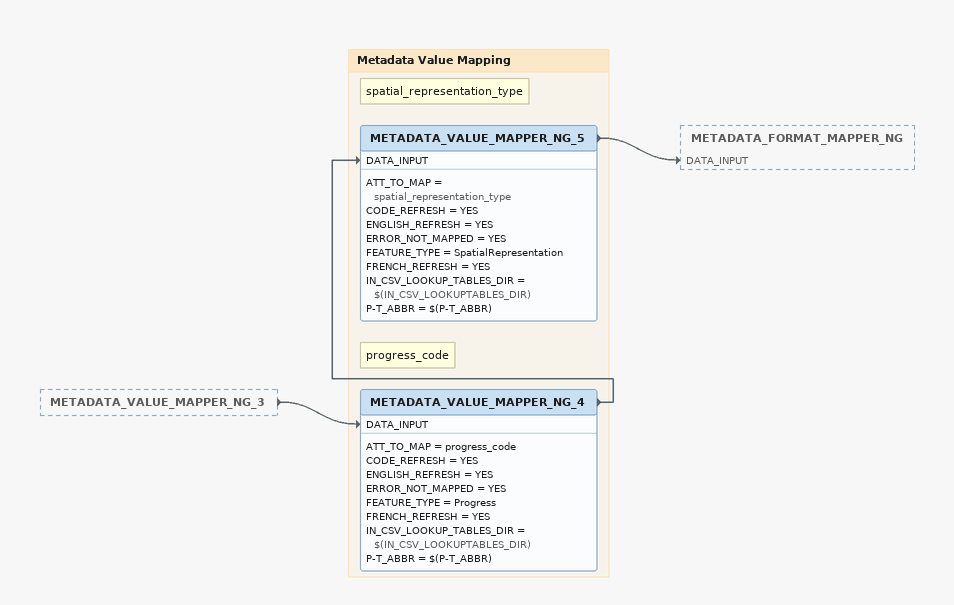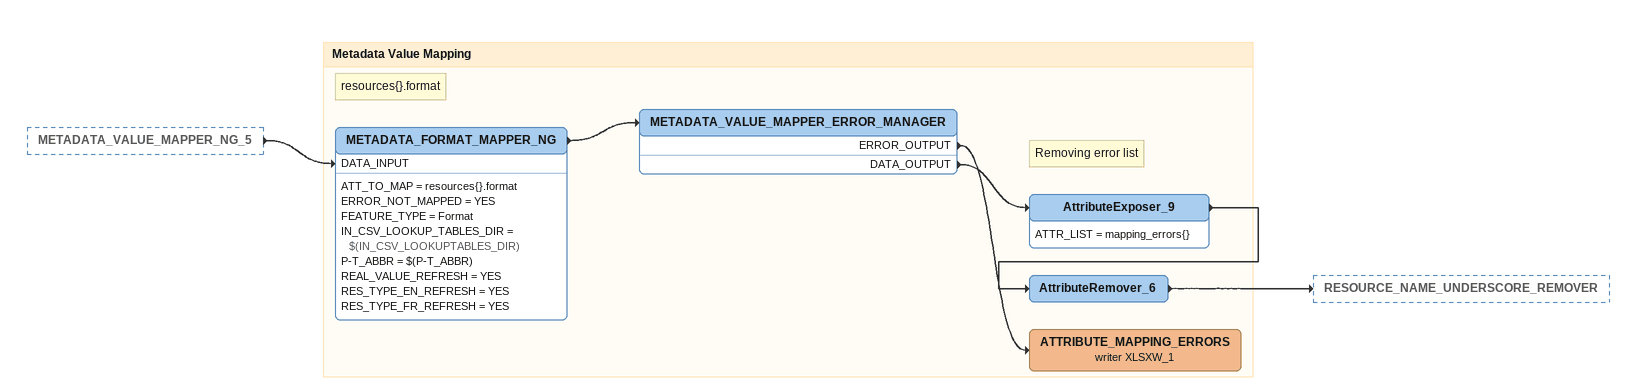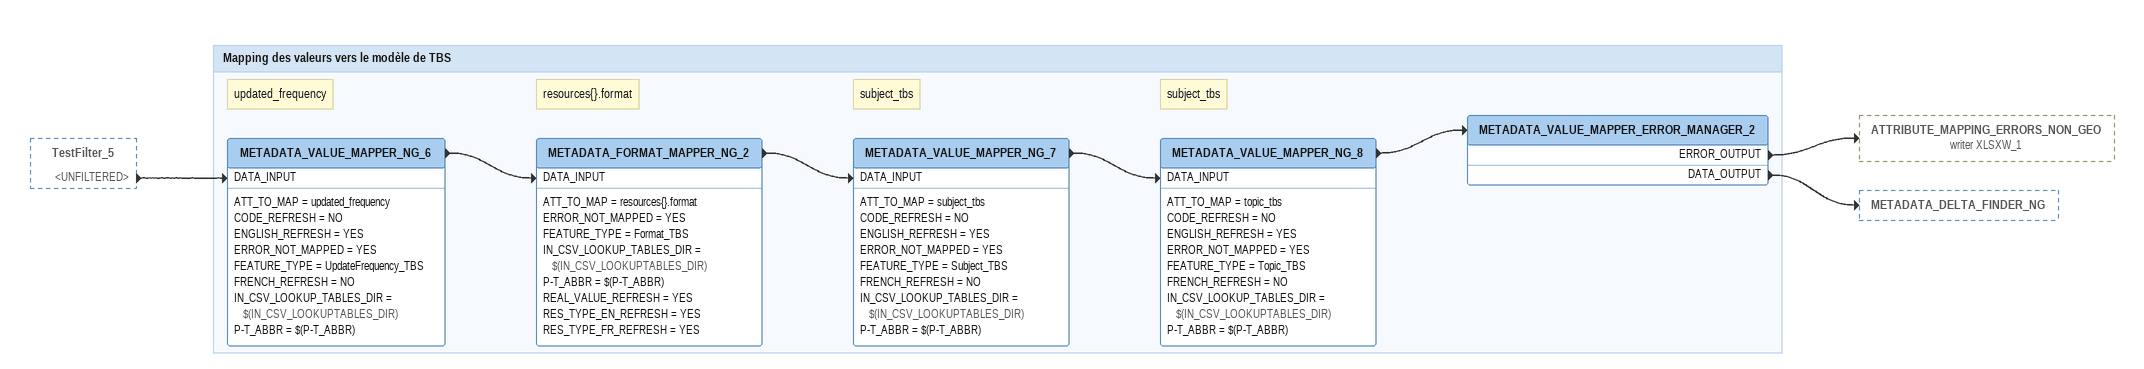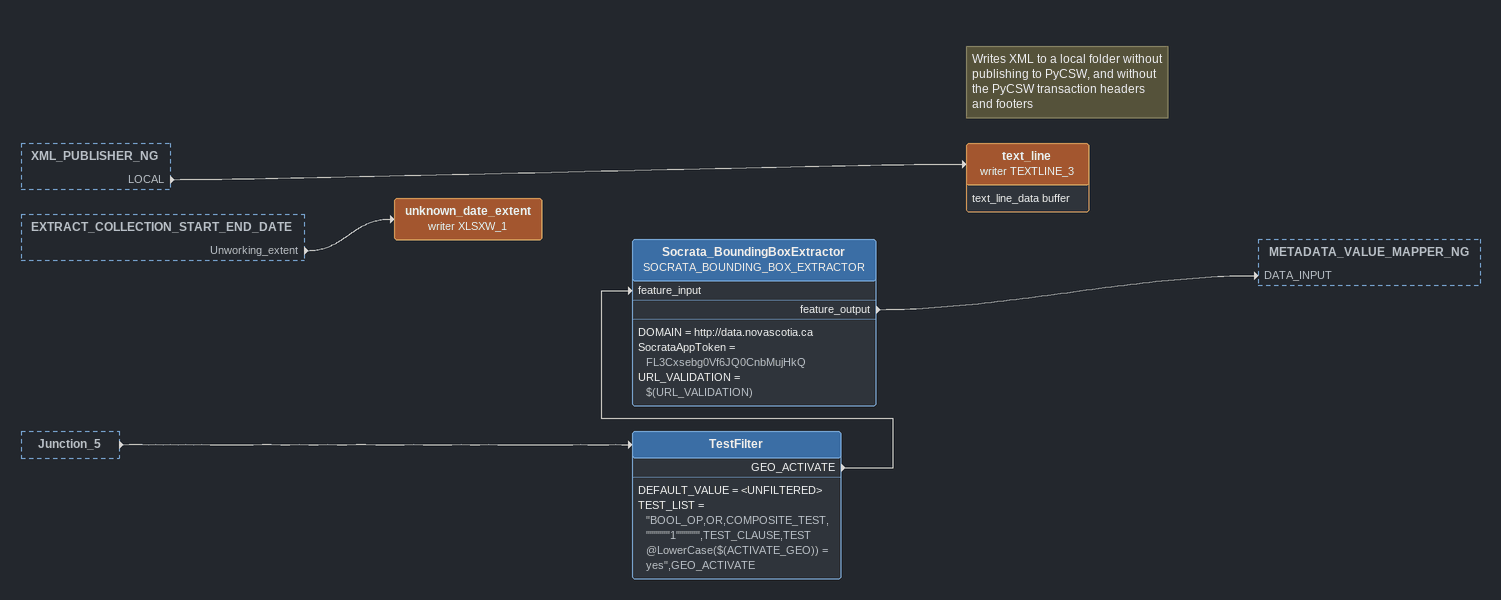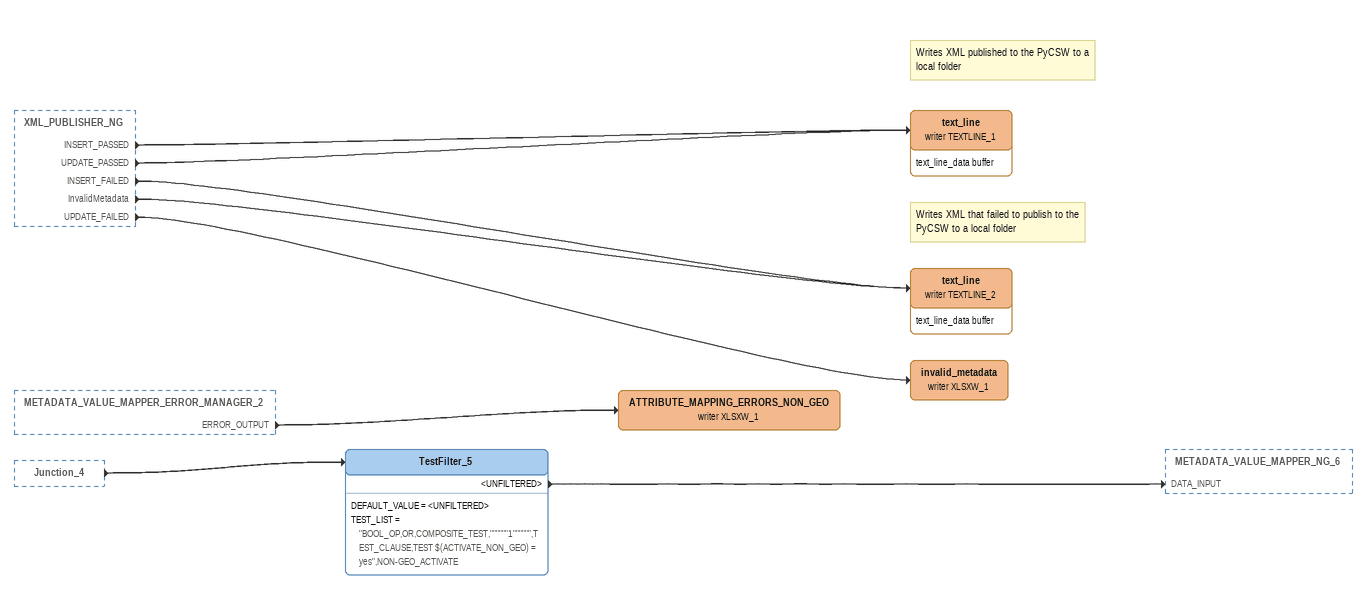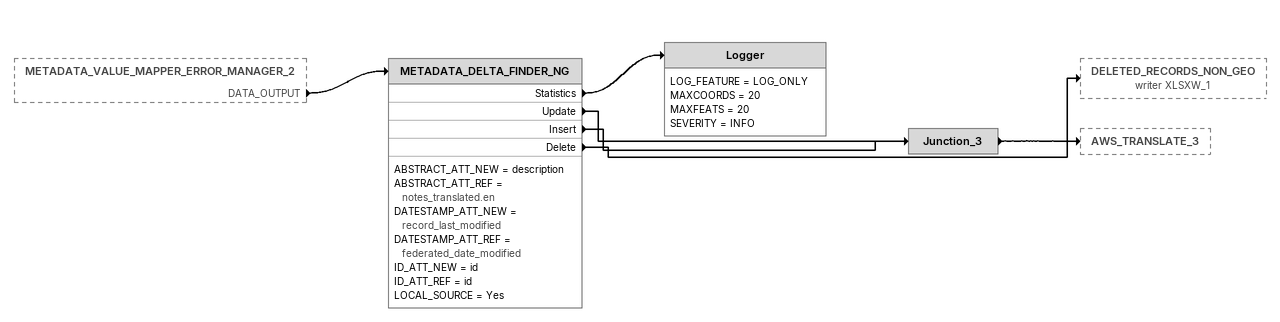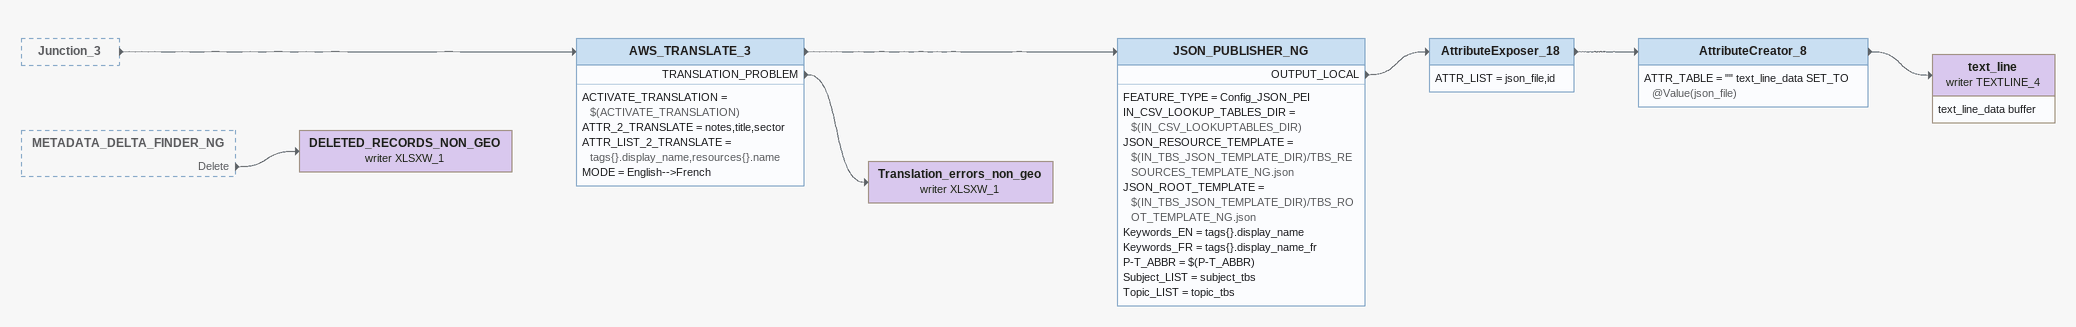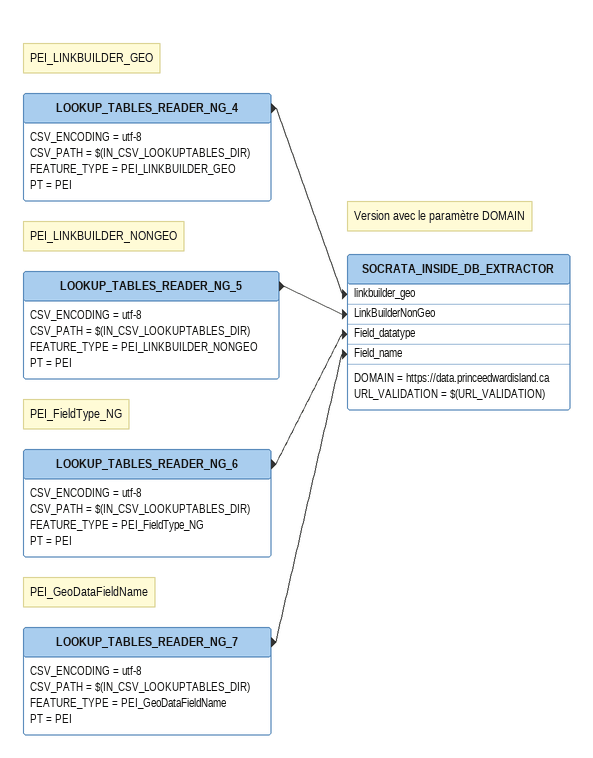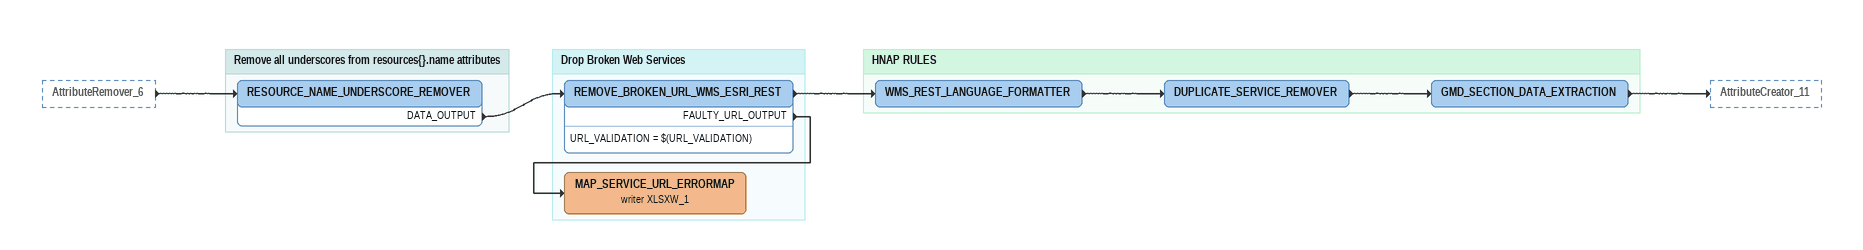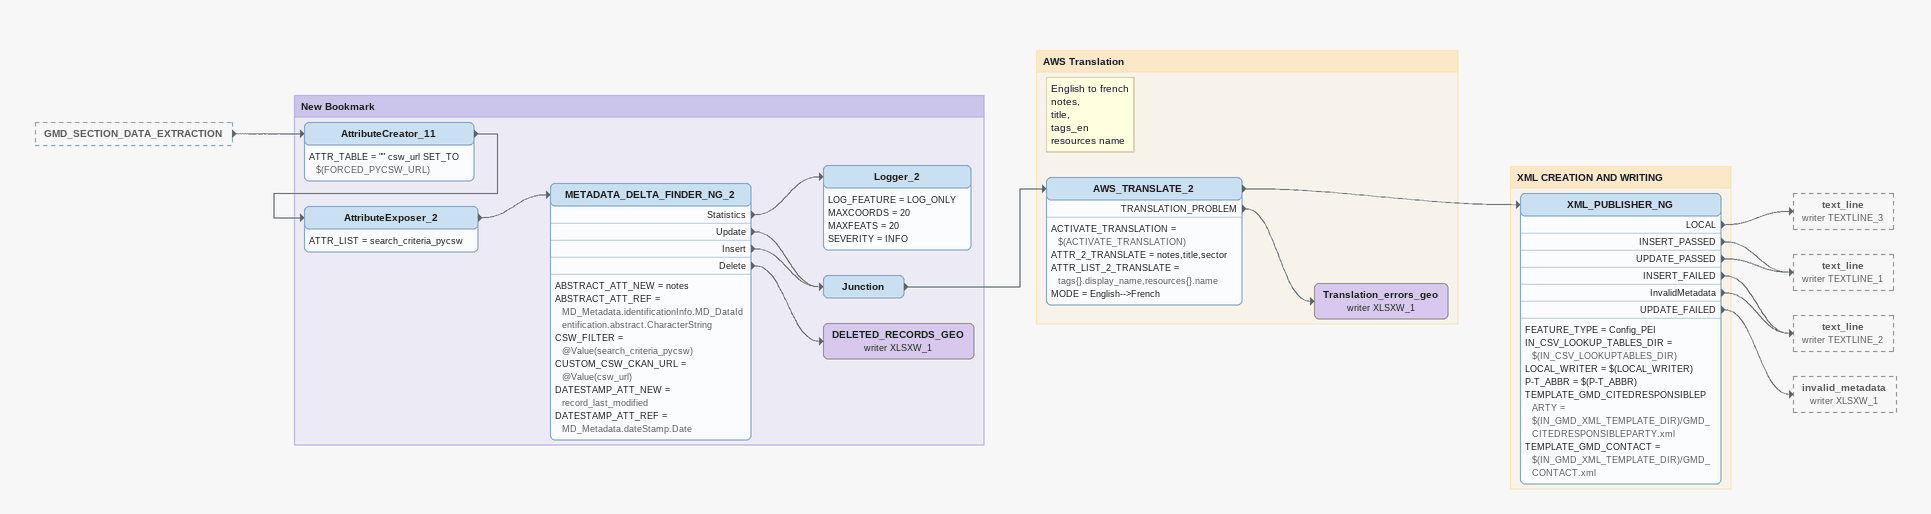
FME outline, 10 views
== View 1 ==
METADATA_VALUE_MAPPER_NG_3 [outside]
    -> METADATA_VALUE_MAPPER_NG_4 [DATA_INPUT]

Bookmark: Metadata Value Mapping
Note: progress_code
METADATA_VALUE_MAPPER_NG_4
    ATT_TO_MAP = progress_code
    CODE_REFRESH = YES
    ENGLISH_REFRESH = YES
    ERROR_NOT_MAPPED = YES
    FEATURE_TYPE = Progress
    FRENCH_REFRESH = YES
    IN_CSV_LOOKUP_TABLES_DIR = $(IN_CSV_LOOKUPTABLES_DIR)
    P-T_ABBR = $(P-T_ABBR)
    -> METADATA_VALUE_MAPPER_NG_5 [DATA_INPUT]
Note: spatial_representation_type
METADATA_VALUE_MAPPER_NG_5
    ATT_TO_MAP = spatial_representation_type
    CODE_REFRESH = YES
    ENGLISH_REFRESH = YES
    ERROR_NOT_MAPPED = YES
    FEATURE_TYPE = SpatialRepresentation
    FRENCH_REFRESH = YES
    IN_CSV_LOOKUP_TABLES_DIR = $(IN_CSV_LOOKUPTABLES_DIR)
    P-T_ABBR = $(P-T_ABBR)
    -> METADATA_FORMAT_MAPPER_NG [DATA_INPUT]

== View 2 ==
METADATA_VALUE_MAPPER_NG_5 [outside]
    -> METADATA_FORMAT_MAPPER_NG [DATA_INPUT]

Bookmark: Metadata Value Mapping
Note: resources{}.format
METADATA_FORMAT_MAPPER_NG
    ATT_TO_MAP = resources{}.format
    ERROR_NOT_MAPPED = YES
    FEATURE_TYPE = Format
    IN_CSV_LOOKUP_TABLES_DIR = $(IN_CSV_LOOKUPTABLES_DIR)
    P-T_ABBR = $(P-T_ABBR)
    REAL_VALUE_REFRESH = YES
    RES_TYPE_EN_REFRESH = YES
    RES_TYPE_FR_REFRESH = YES
    -> METADATA_VALUE_MAPPER_ERROR_MANAGER
METADATA_VALUE_MAPPER_ERROR_MANAGER
    ERROR_OUTPUT -> ATTRIBUTE_MAPPING_ERRORS (writer XLSXW_1)
    DATA_OUTPUT -> AttributeExposer_9
AttributeExposer_9
    ATTR_LIST = mapping_errors{}
    -> AttributeRemover_6
Note: Removing error list
AttributeRemover_6
    -> RESOURCE_NAME_UNDERSCORE_REMOVER
ATTRIBUTE_MAPPING_ERRORS (writer XLSXW_1)

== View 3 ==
TestFilter_5 [outside]
    <UNFILTERED> -> METADATA_VALUE_MAPPER_NG_6 [DATA_INPUT]

Bookmark: Mapping des valeurs vers le modèle de TBS
Note: updated_frequency
METADATA_VALUE_MAPPER_NG_6
    ATT_TO_MAP = updated_frequency
    CODE_REFRESH = NO
    ENGLISH_REFRESH = YES
    ERROR_NOT_MAPPED = YES
    FEATURE_TYPE = UpdateFrequency_TBS
    FRENCH_REFRESH = NO
    IN_CSV_LOOKUP_TABLES_DIR = $(IN_CSV_LOOKUPTABLES_DIR)
    P-T_ABBR = $(P-T_ABBR)
    -> METADATA_FORMAT_MAPPER_NG_2 [DATA_INPUT]
Note: resources{}.format
METADATA_FORMAT_MAPPER_NG_2
    ATT_TO_MAP = resources{}.format
    ERROR_NOT_MAPPED = YES
    FEATURE_TYPE = Format_TBS
    IN_CSV_LOOKUP_TABLES_DIR = $(IN_CSV_LOOKUPTABLES_DIR)
    P-T_ABBR = $(P-T_ABBR)
    REAL_VALUE_REFRESH = YES
    RES_TYPE_EN_REFRESH = YES
    RES_TYPE_FR_REFRESH = YES
    -> METADATA_VALUE_MAPPER_NG_7 [DATA_INPUT]
Note: subject_tbs
METADATA_VALUE_MAPPER_NG_7
    ATT_TO_MAP = subject_tbs
    CODE_REFRESH = NO
    ENGLISH_REFRESH = YES
    ERROR_NOT_MAPPED = YES
    FEATURE_TYPE = Subject_TBS
    FRENCH_REFRESH = NO
    IN_CSV_LOOKUP_TABLES_DIR = $(IN_CSV_LOOKUPTABLES_DIR)
    P-T_ABBR = $(P-T_ABBR)
    -> METADATA_VALUE_MAPPER_NG_8 [DATA_INPUT]
Note: subject_tbs
METADATA_VALUE_MAPPER_NG_8
    ATT_TO_MAP = topic_tbs
    CODE_REFRESH = NO
    ENGLISH_REFRESH = YES
    ERROR_NOT_MAPPED = YES
    FEATURE_TYPE = Topic_TBS
    FRENCH_REFRESH = NO
    IN_CSV_LOOKUP_TABLES_DIR = $(IN_CSV_LOOKUPTABLES_DIR)
    P-T_ABBR = $(P-T_ABBR)
    -> METADATA_VALUE_MAPPER_ERROR_MANAGER_2
METADATA_VALUE_MAPPER_ERROR_MANAGER_2
    ERROR_OUTPUT -> ATTRIBUTE_MAPPING_ERRORS_NON_GEO (writer XLSXW_1)
    DATA_OUTPUT -> METADATA_DELTA_FINDER_NG

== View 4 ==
XML_PUBLISHER_NG [outside]
    LOCAL -> text_line (writer TEXTLINE_3)
EXTRACT_COLLECTION_START_END_DATE [outside]
    Unworking_extent -> unknown_date_extent (writer XLSXW_1)
Junction_5 [outside]
    -> TestFilter
unknown_date_extent (writer XLSXW_1)
TestFilter
    DEFAULT_VALUE = <UNFILTERED>
    TEST_LIST = "BOOL_OP,OR,COMPOSITE_TEST,""""""1"""""",TEST_CLAUSE,TEST @LowerCase($(ACTIVATE_GEO)) = yes",GEO_ACTIVATE
    GEO_ACTIVATE -> Socrata_BoundingBoxExtractor [feature_input]
Socrata_BoundingBoxExtractor: SOCRATA_BOUNDING_BOX_EXTRACTOR
    DOMAIN = http://data.novascotia.ca
    SocrataAppToken = FL3Cxsebg0Vf6JQ0CnbMujHkQ
    URL_VALIDATION = $(URL_VALIDATION)
    feature_output -> METADATA_VALUE_MAPPER_NG [DATA_INPUT]
Note: Writes XML to a local folder without publishing to PyCSW, and without the PyCSW transaction headers and footers
text_line (writer TEXTLINE_3)
    attributes: text_line_data buffer

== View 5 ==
XML_PUBLISHER_NG [outside]
    INSERT_PASSED -> text_line (writer TEXTLINE_1)
    UPDATE_PASSED -> text_line (writer TEXTLINE_1)
    INSERT_FAILED -> text_line (writer TEXTLINE_2)
    InvalidMetadata -> text_line (writer TEXTLINE_2)
    UPDATE_FAILED -> invalid_metadata (writer XLSXW_1)
METADATA_VALUE_MAPPER_ERROR_MANAGER_2 [outside]
    ERROR_OUTPUT -> ATTRIBUTE_MAPPING_ERRORS_NON_GEO (writer XLSXW_1)
Junction_4 [outside]
    -> TestFilter_5
Note: Writes XML published to the PyCSW to a local folder
text_line (writer TEXTLINE_1)
    attributes: text_line_data buffer
Note: Writes XML that failed to publish to the PyCSW to a local folder
text_line (writer TEXTLINE_2)
    attributes: text_line_data buffer
invalid_metadata (writer XLSXW_1)
TestFilter_5
    DEFAULT_VALUE = <UNFILTERED>
    TEST_LIST = "BOOL_OP,OR,COMPOSITE_TEST,""""""1"""""",TEST_CLAUSE,TEST $(ACTIVATE_NON_GEO) = yes",NON-GEO_ACTIVATE
    <UNFILTERED> -> METADATA_VALUE_MAPPER_NG_6 [DATA_INPUT]
ATTRIBUTE_MAPPING_ERRORS_NON_GEO (writer XLSXW_1)

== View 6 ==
METADATA_VALUE_MAPPER_ERROR_MANAGER_2 [outside]
    DATA_OUTPUT -> METADATA_DELTA_FINDER_NG
METADATA_DELTA_FINDER_NG
    ABSTRACT_ATT_NEW = description
    ABSTRACT_ATT_REF = notes_translated.en
    DATESTAMP_ATT_NEW = record_last_modified
    DATESTAMP_ATT_REF = federated_date_modified
    ID_ATT_NEW = id
    ID_ATT_REF = id
    LOCAL_SOURCE = Yes
    Statistics -> Logger
    Update -> Junction_3
    Insert -> Junction_3
    Delete -> DELETED_RECORDS_NON_GEO (writer XLSXW_1)
Logger
    LOG_FEATURE = LOG_ONLY
    MAXCOORDS = 20
    MAXFEATS = 20
    SEVERITY = INFO
Junction_3
    -> AWS_TRANSLATE_3

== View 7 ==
Junction_3 [outside]
    -> AWS_TRANSLATE_3
METADATA_DELTA_FINDER_NG [outside]
    Delete -> DELETED_RECORDS_NON_GEO (writer XLSXW_1)
AWS_TRANSLATE_3
    ACTIVATE_TRANSLATION = $(ACTIVATE_TRANSLATION)
    ATTR_2_TRANSLATE = notes,title,sector
    ATTR_LIST_2_TRANSLATE = tags{}.display_name,resources{}.name
    MODE = English-->French
    -> JSON_PUBLISHER_NG
    TRANSLATION_PROBLEM -> Translation_errors_non_geo (writer XLSXW_1)
JSON_PUBLISHER_NG
    FEATURE_TYPE = Config_JSON_PEI
    IN_CSV_LOOKUP_TABLES_DIR = $(IN_CSV_LOOKUPTABLES_DIR)
    JSON_RESOURCE_TEMPLATE = $(IN_TBS_JSON_TEMPLATE_DIR)/TBS_RESOURCES_TEMPLATE_NG.json
    JSON_ROOT_TEMPLATE = $(IN_TBS_JSON_TEMPLATE_DIR)/TBS_ROOT_TEMPLATE_NG.json
    Keywords_EN = tags{}.display_name
    Keywords_FR = tags{}.display_name_fr
    P-T_ABBR = $(P-T_ABBR)
    Subject_LIST = subject_tbs
    Topic_LIST = topic_tbs
    OUTPUT_LOCAL -> AttributeExposer_18
AttributeExposer_18
    ATTR_LIST = json_file,id
    -> AttributeCreator_8
AttributeCreator_8
    ATTR_TABLE = "" text_line_data SET_TO @Value(json_file)
    -> text_line (writer TEXTLINE_4)
text_line (writer TEXTLINE_4)
    attributes: text_line_data buffer
Translation_errors_non_geo (writer XLSXW_1)
DELETED_RECORDS_NON_GEO (writer XLSXW_1)

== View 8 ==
Note: PEI_LINKBUILDER_GEO
LOOKUP_TABLES_READER_NG_4
    CSV_ENCODING = utf-8
    CSV_PATH = $(IN_CSV_LOOKUPTABLES_DIR)
    FEATURE_TYPE = PEI_LINKBUILDER_GEO
    PT = PEI
    -> SOCRATA_INSIDE_DB_EXTRACTOR [linkbuilder_geo]
Note: PEI_LINKBUILDER_NONGEO
LOOKUP_TABLES_READER_NG_5
    CSV_ENCODING = utf-8
    CSV_PATH = $(IN_CSV_LOOKUPTABLES_DIR)
    FEATURE_TYPE = PEI_LINKBUILDER_NONGEO
    PT = PEI
    -> SOCRATA_INSIDE_DB_EXTRACTOR [LinkBuilderNonGeo]
Note: PEI_FieldType_NG
LOOKUP_TABLES_READER_NG_6
    CSV_ENCODING = utf-8
    CSV_PATH = $(IN_CSV_LOOKUPTABLES_DIR)
    FEATURE_TYPE = PEI_FieldType_NG
    PT = PEI
    -> SOCRATA_INSIDE_DB_EXTRACTOR [Field_datatype]
Note: PEI_GeoDataFieldName
LOOKUP_TABLES_READER_NG_7
    CSV_ENCODING = utf-8
    CSV_PATH = $(IN_CSV_LOOKUPTABLES_DIR)
    FEATURE_TYPE = PEI_GeoDataFieldName
    PT = PEI
    -> SOCRATA_INSIDE_DB_EXTRACTOR [Field_name]
Note: Version avec le paramètre DOMAIN
SOCRATA_INSIDE_DB_EXTRACTOR
    DOMAIN = https://data.princeedwardisland.ca
    URL_VALIDATION = $(URL_VALIDATION)

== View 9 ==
AttributeRemover_6 [outside]
    -> RESOURCE_NAME_UNDERSCORE_REMOVER

Bookmark: Remove all underscores from resources{}.name attributes
RESOURCE_NAME_UNDERSCORE_REMOVER
    DATA_OUTPUT -> REMOVE_BROKEN_URL_WMS_ESRI_REST

Bookmark: Drop Broken Web Services
REMOVE_BROKEN_URL_WMS_ESRI_REST
    URL_VALIDATION = $(URL_VALIDATION)
    -> WMS_REST_LANGUAGE_FORMATTER
    FAULTY_URL_OUTPUT -> MAP_SERVICE_URL_ERRORMAP (writer XLSXW_1)
MAP_SERVICE_URL_ERRORMAP (writer XLSXW_1)

Bookmark: HNAP RULES
WMS_REST_LANGUAGE_FORMATTER
    -> DUPLICATE_SERVICE_REMOVER
DUPLICATE_SERVICE_REMOVER
    -> GMD_SECTION_DATA_EXTRACTION
GMD_SECTION_DATA_EXTRACTION
    -> AttributeCreator_11

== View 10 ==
GMD_SECTION_DATA_EXTRACTION [outside]
    -> AttributeCreator_11

Bookmark: New Bookmark
AttributeCreator_11
    ATTR_TABLE = "" csw_url SET_TO $(FORCED_PYCSW_URL)
    -> AttributeExposer_2
AttributeExposer_2
    ATTR_LIST = search_criteria_pycsw
    -> METADATA_DELTA_FINDER_NG_2
METADATA_DELTA_FINDER_NG_2
    ABSTRACT_ATT_NEW = notes
    ABSTRACT_ATT_REF = MD_Metadata.identificationInfo.MD_DataIdentification.abstract.CharacterString
    CSW_FILTER = @Value(search_criteria_pycsw)
    CUSTOM_CSW_CKAN_URL = @Value(csw_url)
    DATESTAMP_ATT_NEW = record_last_modified
    DATESTAMP_ATT_REF = MD_Metadata.dateStamp.Date
    Statistics -> Logger_2
    Update -> Junction
    Insert -> Junction
    Delete -> DELETED_RECORDS_GEO (writer XLSXW_1)
Logger_2
    LOG_FEATURE = LOG_ONLY
    MAXCOORDS = 20
    MAXFEATS = 20
    SEVERITY = INFO
Junction
    -> AWS_TRANSLATE_2
DELETED_RECORDS_GEO (writer XLSXW_1)

Bookmark: AWS Translation
Note: English to french / notes, / title, / tags_en / resources name
AWS_TRANSLATE_2
    ACTIVATE_TRANSLATION = $(ACTIVATE_TRANSLATION)
    ATTR_2_TRANSLATE = notes,title,sector
    ATTR_LIST_2_TRANSLATE = tags{}.display_name,resources{}.name
    MODE = English-->French
    -> XML_PUBLISHER_NG
    TRANSLATION_PROBLEM -> Translation_errors_geo (writer XLSXW_1)
Translation_errors_geo (writer XLSXW_1)

Bookmark: XML CREATION AND WRITING
XML_PUBLISHER_NG
    FEATURE_TYPE = Config_PEI
    IN_CSV_LOOKUP_TABLES_DIR = $(IN_CSV_LOOKUPTABLES_DIR)
    LOCAL_WRITER = $(LOCAL_WRITER)
    P-T_ABBR = $(P-T_ABBR)
    TEMPLATE_GMD_CITEDRESPONSIBLEPARTY = $(IN_GMD_XML_TEMPLATE_DIR)/GMD_CITEDRESPONSIBLEPARTY.xml
    TEMPLATE_GMD_CONTACT = $(IN_GMD_XML_TEMPLATE_DIR)/GMD_CONTACT.xml
    LOCAL -> text_line (writer TEXTLINE_3)
    INSERT_PASSED -> text_line (writer TEXTLINE_1)
    UPDATE_PASSED -> text_line (writer TEXTLINE_1)
    INSERT_FAILED -> text_line (writer TEXTLINE_2)
    InvalidMetadata -> text_line (writer TEXTLINE_2)
    UPDATE_FAILED -> invalid_metadata (writer XLSXW_1)
